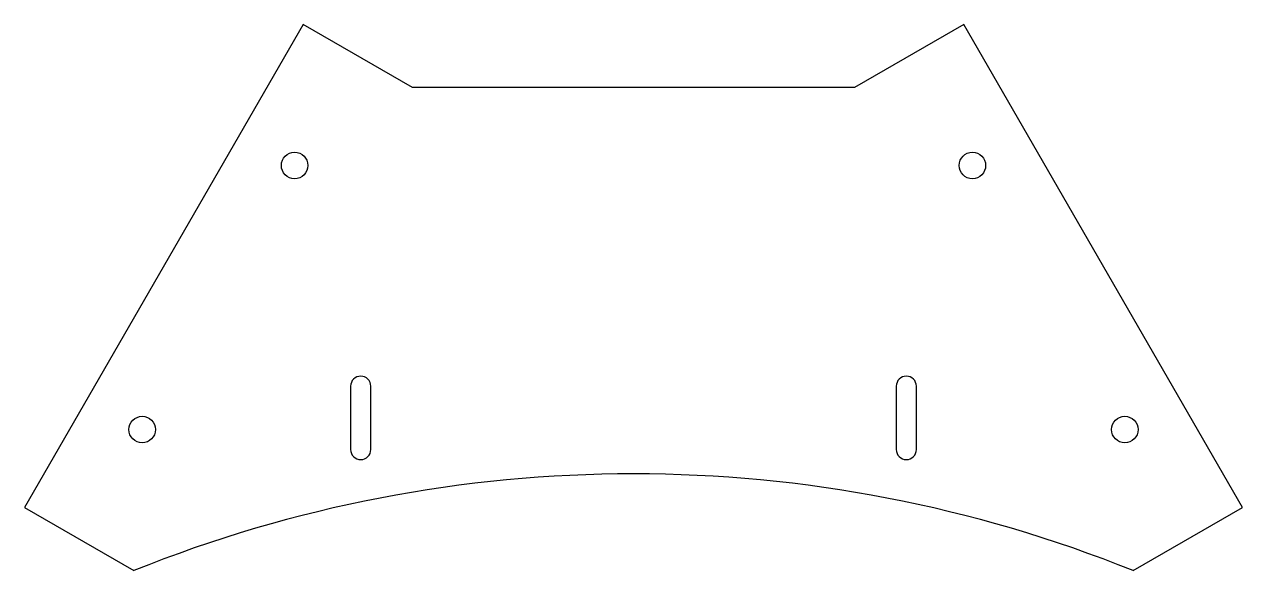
# Model space of a CAD drawing. Header units: millimetres. Extents: x 0 to 193, y 0 to 86.
import ezdxf

# ---------------------------------------------------------------- set-up
doc = ezdxf.new("R2010")
doc.units = ezdxf.units.MM

msp = doc.modelspace()

# ---------------------------------------------------------------- linework, layer by layer
at = {"color": 7, "linetype": 'Continuous', "lineweight": 25}
for p, q in [((44.14, 86.44), (0, 10)), ((61.46, 76.44), (44.14, 86.44)), ((148.78, 86.44), (131.46, 76.44)), ((192.91, 10), (148.78, 86.44)), ((131.46, 76.44), (61.46, 76.44)), ((51.66, 29.17), (51.66, 19.17)), ((54.86, 19.17), (54.86, 29.17)), ((138.06, 29.17), (138.06, 19.17)), ((141.26, 19.17), (141.26, 29.17)), ((0, 10), (17.32, 0)), ((175.59, 0), (192.91, 10))]:
    msp.add_line(p, q, dxfattribs=at)
for centre in [(42.8, 64.12), (150.12, 64.12), (18.66, 22.32), (174.25, 22.32)]:
    msp.add_circle(centre, 2.1, dxfattribs=at)
for centre, radius, start, end in [((53.26, 29.17), 1.6, 0, 180), ((139.66, 29.17), 1.6, 0, 180), ((53.26, 19.17), 1.6, 180, 0), ((139.66, 19.17), 1.6, 180, 0), ((96.46, -196.8), 212.11, 68.0944, 111.9056)]:
    msp.add_arc(centre, radius, start, end, dxfattribs=at)

doc.saveas('drawing.dxf')
